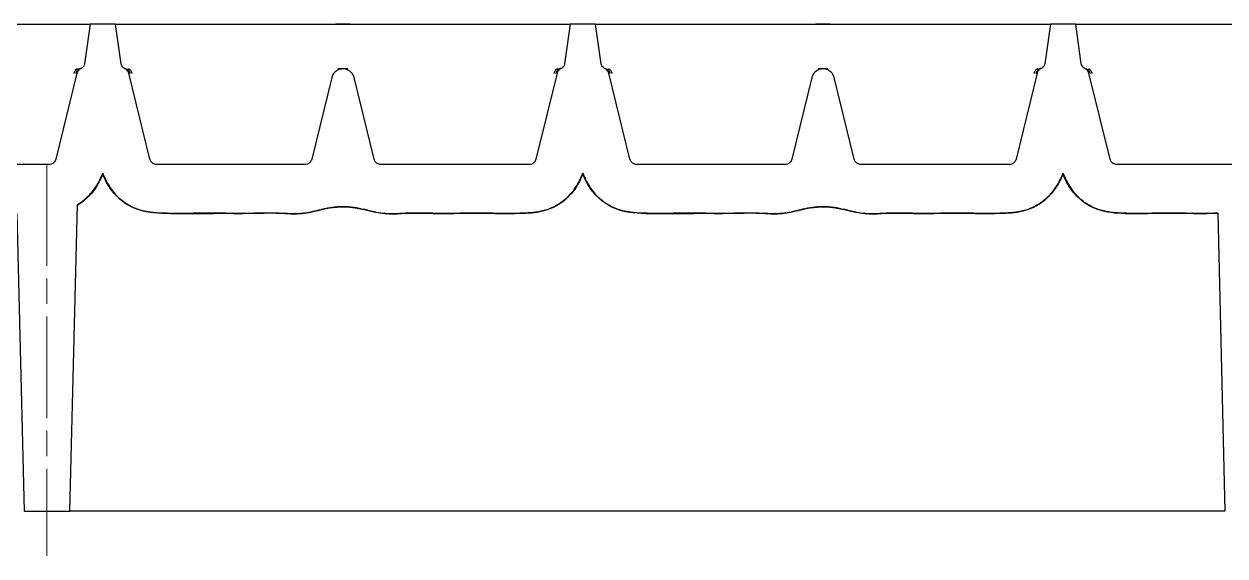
# Model space of a CAD drawing. Header units: millimetres. Extents: x 0 to 1486, y 0 to 1051.
# Drawn here: x 911.7 to 995.5, y 481.8 to 519 of the extents above; entities that cross this region are included whole.
import ezdxf

# ---------------------------------------------------------------- set-up
doc = ezdxf.new("R2010")
doc.units = ezdxf.units.MM
doc.header["$LTSCALE"] = 1.25
doc.linetypes.add('CHAIN', pattern=[0.3543, 0.2362, -0.0295, 0.0591, -0.0295])
doc.layers.add('Mittellinie(DIN)', color=7, linetype='CHAIN', lineweight=15, true_color=0x262659)
doc.layers.add('Sichtbare Kanten(DIN)', color=7, linetype='Continuous', lineweight=25, true_color=0x262659)

msp = doc.modelspace()

# ---------------------------------------------------------------- linework, layer by layer
at = {"layer": 'Mittellinie(DIN)', "ltscale": 23.990969}
msp.add_line((913.3485, 509.1859), (913.3485, 481.8478), dxfattribs=at)
at = {"layer": 'Sichtbare Kanten(DIN)'}
for p, q in [((885.1286, 518.9728), (915.8683, 518.9728)), ((915.8683, 518.9728), (916.3635, 518.9728)), ((916.3635, 518.9728), (915.9734, 516.1971)), ((918.1335, 518.9728), (916.3635, 518.9728)), ((918.5236, 516.1971), (918.1335, 518.9728)), ((918.1335, 518.9728), (918.6286, 518.9728)), ((918.6286, 518.9728), (949.3683, 518.9728)), ((934.4985, 518.9828), (933.4985, 518.9828)), ((933.4985, 518.9728), (933.4985, 518.9828)), ((933.8985, 518.9778), (934.0985, 518.9778)), ((933.8985, 518.9728), (933.8985, 518.9778)), ((934.0985, 518.9728), (934.0985, 518.9778)), ((934.4985, 518.9728), (934.4985, 518.9828)), ((943.8253, 518.9778), (943.9119, 518.9778)), ((943.8253, 518.9728), (943.8253, 518.9778)), ((943.9119, 518.9778), (944.0851, 518.9778)), ((943.9119, 518.9728), (943.9119, 518.9778)), ((944.0851, 518.9778), (944.1717, 518.9778)), ((944.0851, 518.9728), (944.0851, 518.9778)), ((944.1717, 518.9728), (944.1717, 518.9778)), ((949.3683, 518.9728), (949.8635, 518.9728)), ((949.8635, 518.9728), (949.4734, 516.1971)), ((951.6335, 518.9728), (949.8635, 518.9728)), ((952.0236, 516.1971), (951.6335, 518.9728)), ((951.6335, 518.9728), (952.1286, 518.9728)), ((952.1286, 518.9728), (982.8683, 518.9728)), ((967.9985, 518.9828), (966.9985, 518.9828)), ((966.9985, 518.9728), (966.9985, 518.9828)), ((967.3985, 518.9778), (967.5985, 518.9778)), ((967.3985, 518.9728), (967.3985, 518.9778)), ((967.5985, 518.9728), (967.5985, 518.9778)), ((967.9985, 518.9728), (967.9985, 518.9828)), ((977.3253, 518.9778), (977.4119, 518.9778)), ((977.3253, 518.9728), (977.3253, 518.9778)), ((977.4119, 518.9778), (977.5851, 518.9778)), ((977.4119, 518.9728), (977.4119, 518.9778)), ((977.5851, 518.9778), (977.6717, 518.9778)), ((977.5851, 518.9728), (977.5851, 518.9778)), ((977.6717, 518.9728), (977.6717, 518.9778)), ((982.8683, 518.9728), (983.3635, 518.9728)), ((983.3635, 518.9728), (982.9734, 516.1971)), ((985.1335, 518.9728), (983.3635, 518.9728)), ((985.5236, 516.1971), (985.1335, 518.9728)), ((985.1335, 518.9728), (985.6286, 518.9728)), ((985.6286, 518.9728), (1016.3683, 518.9728)), ((915.4409, 515.5425), (913.9699, 509.5535)), ((920.5271, 509.5535), (919.056, 515.5425)), ((948.9409, 515.5425), (947.4699, 509.5535)), ((954.0271, 509.5535), (952.556, 515.5425)), ((982.4409, 515.5425), (980.9699, 509.5535)), ((987.5271, 509.5535), (986.056, 515.5425)), ((933.2216, 515.2438), (931.8221, 509.5533)), ((936.1749, 509.5533), (934.7753, 515.2438)), ((966.7216, 515.2438), (965.3221, 509.5533)), ((969.6749, 509.5533), (968.2753, 515.2438)), ((913.4843, 509.1728), (903.1604, 509.1728)), ((931.3365, 509.1728), (921.0126, 509.1728)), ((946.9843, 509.1728), (936.6604, 509.1728)), ((964.8365, 509.1728), (954.5126, 509.1728)), ((980.4843, 509.1728), (970.1604, 509.1728)), ((998.3365, 509.1728), (988.0126, 509.1728)), ((914.9485, 484.9728), (915.4711, 506.3581)), ((911.2403, 505.7658), (911.7485, 484.9728)), ((995.04, 505.7759), (995.5485, 484.9728)), ((911.7485, 484.9728), (914.9485, 484.9728)), ((995.5485, 484.9728), (914.9485, 484.9728))]:
    msp.add_line(p, q, dxfattribs=at)
for points, knots in [([(915.4782, 515.8608), (915.4666, 515.8576), (915.4549, 515.8532), (915.4433, 515.8476), (915.4288, 515.8407), (915.4145, 515.832), (915.4004, 515.8216), (915.392, 515.8154), (915.3836, 515.8085), (915.3754, 515.8011), (915.359, 515.7863), (915.3432, 515.7691), (915.3282, 515.7499), (915.3131, 515.7307), (915.2989, 515.7095), (915.2857, 515.6866), (915.2791, 515.6751), (915.2728, 515.6632), (915.2668, 515.6509), (915.2567, 515.6305), (915.2474, 515.609), (915.239, 515.5867), (915.2323, 515.5689), (915.2261, 515.5505), (915.2206, 515.5318)], [-1.0769104, -1.0769104, -1.0769104, -1.0769104, -0.9572537, -0.9572537, -0.9572537, -0.8077, -0.8077, -0.8077, -0.7179403, -0.7179403, -0.7179403, -0.5384552, -0.5384552, -0.5384552, -0.3589701, -0.3589701, -0.3589701, -0.2692104, -0.2692104, -0.2692104, -0.1196567, -0.1196567, -0.1196567, 0, 0, 0, 0]), ([(915.6573, 515.8608), (915.6414, 515.8576), (915.6258, 515.8532), (915.6106, 515.8476), (915.5915, 515.8407), (915.573, 515.832), (915.5552, 515.8216), (915.5445, 515.8154), (915.5342, 515.8085), (915.5241, 515.8011), (915.5039, 515.7863), (915.485, 515.7691), (915.4677, 515.7499), (915.4504, 515.7307), (915.4346, 515.7095), (915.4206, 515.6866), (915.4136, 515.6751), (915.4071, 515.6632), (915.4011, 515.6509), (915.391, 515.6305), (915.3822, 515.609), (915.3749, 515.5867), (915.369, 515.5689), (915.3641, 515.5505), (915.3601, 515.5318)], [-1.0769104, -1.0769104, -1.0769104, -1.0769104, -0.9572537, -0.9572537, -0.9572537, -0.8077, -0.8077, -0.8077, -0.7179403, -0.7179403, -0.7179403, -0.5384552, -0.5384552, -0.5384552, -0.3589701, -0.3589701, -0.3589701, -0.2692104, -0.2692104, -0.2692104, -0.1196567, -0.1196567, -0.1196567, 0, 0, 0, 0]), ([(915.7325, 515.8841), (915.6907, 515.8665), (915.6514, 515.8433), (915.5801, 515.7867), (915.5486, 515.7538), (915.4808, 515.6605), (915.4551, 515.6001), (915.4409, 515.5425)], [-0.041058009, -0.041058009, -0.041058009, -0.041058009, -0.029401822, -0.029401822, -0.017790154, -0.017790154, 0, 0, 0, 0]), ([(915.7285, 515.8824), (915.7282, 515.8823), (915.7279, 515.8822), (915.7276, 515.882), (915.7244, 515.8807), (915.7195, 515.8788), (915.7131, 515.8765), (915.7067, 515.8742), (915.6987, 515.8715), (915.6893, 515.8688), (915.6846, 515.8674), (915.6796, 515.866), (915.6742, 515.8647), (915.6716, 515.864), (915.6688, 515.8634), (915.666, 515.8627), (915.6631, 515.8621), (915.6602, 515.8615), (915.6573, 515.8608)], [0.11911303, 0.11911303, 0.11911303, 0.11911303, 0.13277377, 0.13277377, 0.13277377, 0.26517816, 0.26517816, 0.26517816, 0.3981672, 0.3981672, 0.3981672, 0.46455773, 0.46455773, 0.46455773, 0.4977404, 0.4977404, 0.4977404, 0.53089997, 0.53089997, 0.53089997, 0.53089997]), ([(915.9734, 516.1971), (915.9691, 516.167), (915.9614, 516.1374), (915.9396, 516.0805), (915.9255, 516.0535), (915.8791, 515.9852), (915.8419, 515.9483), (915.7765, 515.9049), (915.7542, 515.8933), (915.7325, 515.8841)], [-0.03841676, -0.03841676, -0.03841676, -0.03841676, -0.031640555, -0.031640555, -0.024817551, -0.024817551, -0.013146152, -0.013146152, -0.007186253, -0.007186253, -0.007186253, -0.007186253]), ([(918.7644, 515.8841), (918.7607, 515.8857), (918.7569, 515.8873), (918.7254, 515.9018), (918.6993, 515.9175), (918.634, 515.968), (918.5995, 516.0074), (918.5442, 516.103), (918.5297, 516.1537), (918.5236, 516.1971)], [-0.032564493, -0.032564493, -0.032564493, -0.032564493, -0.03164921, -0.03164921, -0.024823703, -0.024823703, -0.013148435, -0.013148435, 0, 0, 0, 0]), ([(919.056, 515.5425), (919.0452, 515.5865), (919.0284, 515.629), (918.9838, 515.7083), (918.9562, 515.7446), (918.8747, 515.8261), (918.8191, 515.8611), (918.7644, 515.8841)], [-0.041058054, -0.041058054, -0.041058054, -0.041058054, -0.029401851, -0.029401851, -0.017790166, -0.017790166, 0, 0, 0, 0]), ([(918.7684, 515.8824), (918.7687, 515.8823), (918.769, 515.8822), (918.7693, 515.882), (918.7726, 515.8807), (918.7774, 515.8788), (918.7838, 515.8765), (918.7902, 515.8742), (918.7982, 515.8715), (918.8076, 515.8688), (918.8123, 515.8674), (918.8174, 515.866), (918.8227, 515.8647), (918.8254, 515.864), (918.8281, 515.8634), (918.8309, 515.8627), (918.8338, 515.8621), (918.8367, 515.8615), (918.8397, 515.8608)], [0.11911303, 0.11911303, 0.11911303, 0.11911303, 0.13277377, 0.13277377, 0.13277377, 0.26517816, 0.26517816, 0.26517816, 0.3981672, 0.3981672, 0.3981672, 0.46455773, 0.46455773, 0.46455773, 0.4977404, 0.4977404, 0.4977404, 0.53089997, 0.53089997, 0.53089997, 0.53089997]), ([(918.8397, 515.8608), (918.8555, 515.8576), (918.8711, 515.8532), (918.8864, 515.8476), (918.9054, 515.8407), (918.924, 515.832), (918.9417, 515.8216), (918.9524, 515.8154), (918.9628, 515.8085), (918.9728, 515.8011), (918.993, 515.7863), (919.0119, 515.7691), (919.0292, 515.7499), (919.0466, 515.7307), (919.0623, 515.7095), (919.0763, 515.6866), (919.0833, 515.6751), (919.0898, 515.6632), (919.0959, 515.6509), (919.1059, 515.6305), (919.1147, 515.609), (919.122, 515.5867), (919.1279, 515.5689), (919.1328, 515.5505), (919.1368, 515.5318)], [-1.0769104, -1.0769104, -1.0769104, -1.0769104, -0.9572537, -0.9572537, -0.9572537, -0.8077, -0.8077, -0.8077, -0.7179403, -0.7179403, -0.7179403, -0.5384552, -0.5384552, -0.5384552, -0.3589701, -0.3589701, -0.3589701, -0.2692104, -0.2692104, -0.2692104, -0.1196567, -0.1196567, -0.1196567, 0, 0, 0, 0]), ([(919.0187, 515.8608), (919.0304, 515.8576), (919.042, 515.8532), (919.0536, 515.8476), (919.0681, 515.8407), (919.0825, 515.832), (919.0965, 515.8216), (919.105, 515.8154), (919.1133, 515.8085), (919.1215, 515.8011), (919.1379, 515.7863), (919.1537, 515.7691), (919.1687, 515.7499), (919.1838, 515.7307), (919.198, 515.7095), (919.2112, 515.6866), (919.2178, 515.6751), (919.2241, 515.6632), (919.2302, 515.6509), (919.2402, 515.6305), (919.2495, 515.609), (919.2579, 515.5867), (919.2647, 515.5689), (919.2708, 515.5505), (919.2763, 515.5318)], [-1.0769104, -1.0769104, -1.0769104, -1.0769104, -0.9572537, -0.9572537, -0.9572537, -0.8077, -0.8077, -0.8077, -0.7179403, -0.7179403, -0.7179403, -0.5384552, -0.5384552, -0.5384552, -0.3589701, -0.3589701, -0.3589701, -0.2692104, -0.2692104, -0.2692104, -0.1196567, -0.1196567, -0.1196567, 0, 0, 0, 0]), ([(934.7753, 515.2438), (934.7528, 515.3355), (934.7135, 515.4235), (934.6234, 515.5567), (934.5616, 515.6342), (934.3771, 515.7646), (934.2789, 515.8083), (934.0694, 515.857), (933.9664, 515.8585), (933.7635, 515.8237), (933.6632, 515.7857), (933.4606, 515.6602), (933.3905, 515.5781), (933.2891, 515.4363), (933.2458, 515.3422), (933.2216, 515.2438)], [-0.14482378, -0.14482378, -0.14482378, -0.14482378, -0.11905508, -0.11905508, -0.101033, -0.101033, -0.08537461, -0.08537461, -0.06899068, -0.06899068, -0.0520285, -0.0520285, -0.03038629, -0.03038629, 0, 0, 0, 0]), ([(933.9985, 515.8527), (933.9928, 515.8527), (933.987, 515.8527), (933.981, 515.8527), (933.9751, 515.8527), (933.969, 515.8527), (933.9629, 515.8527), (933.9506, 515.8527), (933.9381, 515.8527), (933.9253, 515.8527), (933.9076, 515.8527), (933.8894, 515.8527), (933.87, 515.8527), (933.8615, 515.8527), (933.8528, 515.8527), (933.8441, 515.8527), (933.8151, 515.8527), (933.7846, 515.8527), (933.7524, 515.8527), (933.7363, 515.8527), (933.7198, 515.8527), (933.7029, 515.8527), (933.6945, 515.8527), (933.686, 515.8527), (933.6773, 515.8527), (933.6686, 515.8527), (933.6598, 515.8527), (933.651, 515.8527)], [0, 0, 0, 0, 0.03587341, 0.03587341, 0.03587341, 0.0717053, 0.0717053, 0.0717053, 0.1433193, 0.1433193, 0.1433193, 0.24303135, 0.24303135, 0.24303135, 0.28653169, 0.28653169, 0.28653169, 0.42986377, 0.42986377, 0.42986377, 0.50150274, 0.50150274, 0.50150274, 0.53727845, 0.53727845, 0.53727845, 0.57301031, 0.57301031, 0.57301031, 0.57301031]), ([(934.3458, 515.8527), (934.337, 515.8527), (934.3282, 515.8527), (934.3195, 515.8527), (934.3108, 515.8527), (934.3023, 515.8527), (934.2938, 515.8527), (934.2769, 515.8527), (934.2604, 515.8527), (934.2444, 515.8527), (934.2111, 515.8527), (934.1796, 515.8527), (934.1498, 515.8527), (934.122, 515.8527), (934.0966, 515.8527), (934.0719, 515.8527), (934.059, 515.8527), (934.0464, 515.8527), (934.0341, 515.8527), (934.0279, 515.8527), (934.0218, 515.8527), (934.0159, 515.8527), (934.0099, 515.8527), (934.0042, 515.8527), (933.9985, 515.8527)], [0, 0, 0, 0, 0.03572786, 0.03572786, 0.03572786, 0.07149696, 0.07149696, 0.07149696, 0.14312065, 0.14312065, 0.14312065, 0.29141532, 0.29141532, 0.29141532, 0.4296401, 0.4296401, 0.4296401, 0.50120872, 0.50120872, 0.50120872, 0.53702595, 0.53702595, 0.53702595, 0.57289689, 0.57289689, 0.57289689, 0.57289689]), ([(948.9782, 515.8608), (948.9666, 515.8576), (948.9549, 515.8532), (948.9433, 515.8476), (948.9288, 515.8407), (948.9145, 515.832), (948.9004, 515.8216), (948.892, 515.8154), (948.8836, 515.8085), (948.8754, 515.8011), (948.859, 515.7863), (948.8432, 515.7691), (948.8282, 515.7499), (948.8131, 515.7307), (948.7989, 515.7095), (948.7857, 515.6866), (948.7791, 515.6751), (948.7728, 515.6632), (948.7668, 515.6509), (948.7567, 515.6305), (948.7474, 515.609), (948.739, 515.5867), (948.7323, 515.5689), (948.7261, 515.5505), (948.7206, 515.5318)], [-1.0769104, -1.0769104, -1.0769104, -1.0769104, -0.9572537, -0.9572537, -0.9572537, -0.8077, -0.8077, -0.8077, -0.7179403, -0.7179403, -0.7179403, -0.5384552, -0.5384552, -0.5384552, -0.3589701, -0.3589701, -0.3589701, -0.2692104, -0.2692104, -0.2692104, -0.1196567, -0.1196567, -0.1196567, 0, 0, 0, 0]), ([(949.1573, 515.8608), (949.1414, 515.8576), (949.1258, 515.8532), (949.1106, 515.8476), (949.0915, 515.8407), (949.073, 515.832), (949.0552, 515.8216), (949.0445, 515.8154), (949.0342, 515.8085), (949.0241, 515.8011), (949.0039, 515.7863), (948.985, 515.7691), (948.9677, 515.7499), (948.9504, 515.7307), (948.9346, 515.7095), (948.9206, 515.6866), (948.9136, 515.6751), (948.9071, 515.6632), (948.9011, 515.6509), (948.891, 515.6305), (948.8822, 515.609), (948.8749, 515.5867), (948.869, 515.5689), (948.8641, 515.5505), (948.8601, 515.5318)], [-1.0769104, -1.0769104, -1.0769104, -1.0769104, -0.9572537, -0.9572537, -0.9572537, -0.8077, -0.8077, -0.8077, -0.7179403, -0.7179403, -0.7179403, -0.5384552, -0.5384552, -0.5384552, -0.3589701, -0.3589701, -0.3589701, -0.2692104, -0.2692104, -0.2692104, -0.1196567, -0.1196567, -0.1196567, 0, 0, 0, 0]), ([(949.2325, 515.8841), (949.1907, 515.8665), (949.1514, 515.8433), (949.0801, 515.7867), (949.0486, 515.7538), (948.9808, 515.6605), (948.9551, 515.6001), (948.9409, 515.5425)], [-0.041058009, -0.041058009, -0.041058009, -0.041058009, -0.029401822, -0.029401822, -0.017790154, -0.017790154, 0, 0, 0, 0]), ([(949.2285, 515.8824), (949.2282, 515.8823), (949.2279, 515.8822), (949.2276, 515.882), (949.2244, 515.8807), (949.2195, 515.8788), (949.2131, 515.8765), (949.2067, 515.8742), (949.1987, 515.8715), (949.1893, 515.8688), (949.1846, 515.8674), (949.1796, 515.866), (949.1742, 515.8647), (949.1716, 515.864), (949.1688, 515.8634), (949.166, 515.8627), (949.1631, 515.8621), (949.1602, 515.8615), (949.1573, 515.8608)], [0.11911303, 0.11911303, 0.11911303, 0.11911303, 0.13277377, 0.13277377, 0.13277377, 0.26517816, 0.26517816, 0.26517816, 0.3981672, 0.3981672, 0.3981672, 0.46455773, 0.46455773, 0.46455773, 0.4977404, 0.4977404, 0.4977404, 0.53089997, 0.53089997, 0.53089997, 0.53089997]), ([(949.4734, 516.1971), (949.4691, 516.167), (949.4614, 516.1374), (949.4396, 516.0805), (949.4255, 516.0535), (949.3791, 515.9852), (949.3419, 515.9483), (949.2765, 515.9049), (949.2542, 515.8933), (949.2325, 515.8841)], [-0.03841676, -0.03841676, -0.03841676, -0.03841676, -0.031640555, -0.031640555, -0.024817551, -0.024817551, -0.013146152, -0.013146152, -0.007186253, -0.007186253, -0.007186253, -0.007186253]), ([(952.2644, 515.8841), (952.2607, 515.8857), (952.2569, 515.8873), (952.2254, 515.9018), (952.1993, 515.9175), (952.134, 515.968), (952.0995, 516.0074), (952.0442, 516.103), (952.0297, 516.1537), (952.0236, 516.1971)], [-0.032564493, -0.032564493, -0.032564493, -0.032564493, -0.03164921, -0.03164921, -0.024823703, -0.024823703, -0.013148435, -0.013148435, 0, 0, 0, 0]), ([(952.556, 515.5425), (952.5452, 515.5865), (952.5284, 515.629), (952.4838, 515.7083), (952.4562, 515.7446), (952.3747, 515.8261), (952.3191, 515.8611), (952.2644, 515.8841)], [-0.041058054, -0.041058054, -0.041058054, -0.041058054, -0.029401851, -0.029401851, -0.017790166, -0.017790166, 0, 0, 0, 0]), ([(952.2684, 515.8824), (952.2687, 515.8823), (952.269, 515.8822), (952.2693, 515.882), (952.2726, 515.8807), (952.2774, 515.8788), (952.2838, 515.8765), (952.2902, 515.8742), (952.2982, 515.8715), (952.3076, 515.8688), (952.3123, 515.8674), (952.3174, 515.866), (952.3227, 515.8647), (952.3254, 515.864), (952.3281, 515.8634), (952.3309, 515.8627), (952.3338, 515.8621), (952.3367, 515.8615), (952.3397, 515.8608)], [0.11911303, 0.11911303, 0.11911303, 0.11911303, 0.13277377, 0.13277377, 0.13277377, 0.26517816, 0.26517816, 0.26517816, 0.3981672, 0.3981672, 0.3981672, 0.46455773, 0.46455773, 0.46455773, 0.4977404, 0.4977404, 0.4977404, 0.53089997, 0.53089997, 0.53089997, 0.53089997]), ([(952.3397, 515.8608), (952.3555, 515.8576), (952.3711, 515.8532), (952.3864, 515.8476), (952.4054, 515.8407), (952.424, 515.832), (952.4417, 515.8216), (952.4524, 515.8154), (952.4628, 515.8085), (952.4728, 515.8011), (952.493, 515.7863), (952.5119, 515.7691), (952.5292, 515.7499), (952.5466, 515.7307), (952.5623, 515.7095), (952.5763, 515.6866), (952.5833, 515.6751), (952.5898, 515.6632), (952.5959, 515.6509), (952.6059, 515.6305), (952.6147, 515.609), (952.622, 515.5867), (952.6279, 515.5689), (952.6328, 515.5505), (952.6368, 515.5318)], [-1.0769104, -1.0769104, -1.0769104, -1.0769104, -0.9572537, -0.9572537, -0.9572537, -0.8077, -0.8077, -0.8077, -0.7179403, -0.7179403, -0.7179403, -0.5384552, -0.5384552, -0.5384552, -0.3589701, -0.3589701, -0.3589701, -0.2692104, -0.2692104, -0.2692104, -0.1196567, -0.1196567, -0.1196567, 0, 0, 0, 0]), ([(952.5187, 515.8608), (952.5304, 515.8576), (952.542, 515.8532), (952.5536, 515.8476), (952.5681, 515.8407), (952.5825, 515.832), (952.5965, 515.8216), (952.605, 515.8154), (952.6133, 515.8085), (952.6215, 515.8011), (952.6379, 515.7863), (952.6537, 515.7691), (952.6687, 515.7499), (952.6838, 515.7307), (952.698, 515.7095), (952.7112, 515.6866), (952.7178, 515.6751), (952.7241, 515.6632), (952.7302, 515.6509), (952.7402, 515.6305), (952.7495, 515.609), (952.7579, 515.5867), (952.7647, 515.5689), (952.7708, 515.5505), (952.7763, 515.5318)], [-1.0769104, -1.0769104, -1.0769104, -1.0769104, -0.9572537, -0.9572537, -0.9572537, -0.8077, -0.8077, -0.8077, -0.7179403, -0.7179403, -0.7179403, -0.5384552, -0.5384552, -0.5384552, -0.3589701, -0.3589701, -0.3589701, -0.2692104, -0.2692104, -0.2692104, -0.1196567, -0.1196567, -0.1196567, 0, 0, 0, 0]), ([(968.2753, 515.2438), (968.2528, 515.3355), (968.2135, 515.4235), (968.1234, 515.5567), (968.0616, 515.6342), (967.8771, 515.7646), (967.7789, 515.8083), (967.5694, 515.857), (967.4664, 515.8585), (967.2635, 515.8237), (967.1632, 515.7857), (966.9606, 515.6602), (966.8905, 515.5781), (966.7891, 515.4363), (966.7458, 515.3422), (966.7216, 515.2438)], [-0.14482378, -0.14482378, -0.14482378, -0.14482378, -0.11905508, -0.11905508, -0.101033, -0.101033, -0.08537461, -0.08537461, -0.06899068, -0.06899068, -0.0520285, -0.0520285, -0.03038629, -0.03038629, 0, 0, 0, 0]), ([(967.4985, 515.8527), (967.4928, 515.8527), (967.487, 515.8527), (967.481, 515.8527), (967.4751, 515.8527), (967.469, 515.8527), (967.4629, 515.8527), (967.4506, 515.8527), (967.4381, 515.8527), (967.4253, 515.8527), (967.4076, 515.8527), (967.3894, 515.8527), (967.37, 515.8527), (967.3615, 515.8527), (967.3528, 515.8527), (967.3441, 515.8527), (967.3151, 515.8527), (967.2846, 515.8527), (967.2524, 515.8527), (967.2363, 515.8527), (967.2198, 515.8527), (967.2029, 515.8527), (967.1945, 515.8527), (967.186, 515.8527), (967.1773, 515.8527), (967.1686, 515.8527), (967.1598, 515.8527), (967.151, 515.8527)], [0, 0, 0, 0, 0.03587341, 0.03587341, 0.03587341, 0.0717053, 0.0717053, 0.0717053, 0.1433193, 0.1433193, 0.1433193, 0.24303135, 0.24303135, 0.24303135, 0.28653169, 0.28653169, 0.28653169, 0.42986377, 0.42986377, 0.42986377, 0.50150274, 0.50150274, 0.50150274, 0.53727845, 0.53727845, 0.53727845, 0.57301031, 0.57301031, 0.57301031, 0.57301031]), ([(967.8458, 515.8527), (967.837, 515.8527), (967.8282, 515.8527), (967.8195, 515.8527), (967.8108, 515.8527), (967.8023, 515.8527), (967.7938, 515.8527), (967.7769, 515.8527), (967.7604, 515.8527), (967.7444, 515.8527), (967.7111, 515.8527), (967.6796, 515.8527), (967.6498, 515.8527), (967.622, 515.8527), (967.5966, 515.8527), (967.5719, 515.8527), (967.559, 515.8527), (967.5464, 515.8527), (967.5341, 515.8527), (967.5279, 515.8527), (967.5218, 515.8527), (967.5159, 515.8527), (967.5099, 515.8527), (967.5042, 515.8527), (967.4985, 515.8527)], [0, 0, 0, 0, 0.03572786, 0.03572786, 0.03572786, 0.07149696, 0.07149696, 0.07149696, 0.14312065, 0.14312065, 0.14312065, 0.29141532, 0.29141532, 0.29141532, 0.4296401, 0.4296401, 0.4296401, 0.50120872, 0.50120872, 0.50120872, 0.53702595, 0.53702595, 0.53702595, 0.57289689, 0.57289689, 0.57289689, 0.57289689]), ([(982.4782, 515.8608), (982.4666, 515.8576), (982.4549, 515.8532), (982.4433, 515.8476), (982.4288, 515.8407), (982.4145, 515.832), (982.4004, 515.8216), (982.392, 515.8154), (982.3836, 515.8085), (982.3754, 515.8011), (982.359, 515.7863), (982.3432, 515.7691), (982.3282, 515.7499), (982.3131, 515.7307), (982.2989, 515.7095), (982.2857, 515.6866), (982.2791, 515.6751), (982.2728, 515.6632), (982.2668, 515.6509), (982.2567, 515.6305), (982.2474, 515.609), (982.239, 515.5867), (982.2323, 515.5689), (982.2261, 515.5505), (982.2206, 515.5318)], [-1.0769104, -1.0769104, -1.0769104, -1.0769104, -0.9572537, -0.9572537, -0.9572537, -0.8077, -0.8077, -0.8077, -0.7179403, -0.7179403, -0.7179403, -0.5384552, -0.5384552, -0.5384552, -0.3589701, -0.3589701, -0.3589701, -0.2692104, -0.2692104, -0.2692104, -0.1196567, -0.1196567, -0.1196567, 0, 0, 0, 0]), ([(982.6573, 515.8608), (982.6414, 515.8576), (982.6258, 515.8532), (982.6106, 515.8476), (982.5915, 515.8407), (982.573, 515.832), (982.5552, 515.8216), (982.5445, 515.8154), (982.5342, 515.8085), (982.5241, 515.8011), (982.5039, 515.7863), (982.485, 515.7691), (982.4677, 515.7499), (982.4504, 515.7307), (982.4346, 515.7095), (982.4206, 515.6866), (982.4136, 515.6751), (982.4071, 515.6632), (982.4011, 515.6509), (982.391, 515.6305), (982.3822, 515.609), (982.3749, 515.5867), (982.369, 515.5689), (982.3641, 515.5505), (982.3601, 515.5318)], [-1.0769104, -1.0769104, -1.0769104, -1.0769104, -0.9572537, -0.9572537, -0.9572537, -0.8077, -0.8077, -0.8077, -0.7179403, -0.7179403, -0.7179403, -0.5384552, -0.5384552, -0.5384552, -0.3589701, -0.3589701, -0.3589701, -0.2692104, -0.2692104, -0.2692104, -0.1196567, -0.1196567, -0.1196567, 0, 0, 0, 0]), ([(982.7325, 515.8841), (982.6907, 515.8665), (982.6514, 515.8433), (982.5801, 515.7867), (982.5486, 515.7538), (982.4808, 515.6605), (982.4551, 515.6001), (982.4409, 515.5425)], [-0.041058009, -0.041058009, -0.041058009, -0.041058009, -0.029401822, -0.029401822, -0.017790154, -0.017790154, 0, 0, 0, 0]), ([(982.7285, 515.8824), (982.7282, 515.8823), (982.7279, 515.8822), (982.7276, 515.882), (982.7244, 515.8807), (982.7195, 515.8788), (982.7131, 515.8765), (982.7067, 515.8742), (982.6987, 515.8715), (982.6893, 515.8688), (982.6846, 515.8674), (982.6796, 515.866), (982.6742, 515.8647), (982.6716, 515.864), (982.6688, 515.8634), (982.666, 515.8627), (982.6631, 515.8621), (982.6602, 515.8615), (982.6573, 515.8608)], [0.11911303, 0.11911303, 0.11911303, 0.11911303, 0.13277377, 0.13277377, 0.13277377, 0.26517816, 0.26517816, 0.26517816, 0.3981672, 0.3981672, 0.3981672, 0.46455773, 0.46455773, 0.46455773, 0.4977404, 0.4977404, 0.4977404, 0.53089997, 0.53089997, 0.53089997, 0.53089997]), ([(982.9734, 516.1971), (982.9691, 516.167), (982.9614, 516.1374), (982.9396, 516.0805), (982.9255, 516.0535), (982.8791, 515.9852), (982.8419, 515.9483), (982.7765, 515.9049), (982.7542, 515.8933), (982.7325, 515.8841)], [-0.03841676, -0.03841676, -0.03841676, -0.03841676, -0.031640555, -0.031640555, -0.024817551, -0.024817551, -0.013146152, -0.013146152, -0.007186253, -0.007186253, -0.007186253, -0.007186253]), ([(985.7644, 515.8841), (985.7607, 515.8857), (985.7569, 515.8873), (985.7254, 515.9018), (985.6993, 515.9175), (985.634, 515.968), (985.5995, 516.0074), (985.5442, 516.103), (985.5297, 516.1537), (985.5236, 516.1971)], [-0.032564493, -0.032564493, -0.032564493, -0.032564493, -0.03164921, -0.03164921, -0.024823703, -0.024823703, -0.013148435, -0.013148435, 0, 0, 0, 0]), ([(986.056, 515.5425), (986.0452, 515.5865), (986.0284, 515.629), (985.9838, 515.7083), (985.9562, 515.7446), (985.8747, 515.8261), (985.8191, 515.8611), (985.7644, 515.8841)], [-0.041058054, -0.041058054, -0.041058054, -0.041058054, -0.029401851, -0.029401851, -0.017790166, -0.017790166, 0, 0, 0, 0]), ([(985.7684, 515.8824), (985.7687, 515.8823), (985.769, 515.8822), (985.7693, 515.882), (985.7726, 515.8807), (985.7774, 515.8788), (985.7838, 515.8765), (985.7902, 515.8742), (985.7982, 515.8715), (985.8076, 515.8688), (985.8123, 515.8674), (985.8174, 515.866), (985.8227, 515.8647), (985.8254, 515.864), (985.8281, 515.8634), (985.8309, 515.8627), (985.8338, 515.8621), (985.8367, 515.8615), (985.8397, 515.8608)], [0.11911303, 0.11911303, 0.11911303, 0.11911303, 0.13277377, 0.13277377, 0.13277377, 0.26517816, 0.26517816, 0.26517816, 0.3981672, 0.3981672, 0.3981672, 0.46455773, 0.46455773, 0.46455773, 0.4977404, 0.4977404, 0.4977404, 0.53089997, 0.53089997, 0.53089997, 0.53089997]), ([(985.8397, 515.8608), (985.8555, 515.8576), (985.8711, 515.8532), (985.8864, 515.8476), (985.9054, 515.8407), (985.924, 515.832), (985.9417, 515.8216), (985.9524, 515.8154), (985.9628, 515.8085), (985.9728, 515.8011), (985.993, 515.7863), (986.0119, 515.7691), (986.0292, 515.7499), (986.0466, 515.7307), (986.0623, 515.7095), (986.0763, 515.6866), (986.0833, 515.6751), (986.0898, 515.6632), (986.0959, 515.6509), (986.1059, 515.6305), (986.1147, 515.609), (986.122, 515.5867), (986.1279, 515.5689), (986.1328, 515.5505), (986.1368, 515.5318)], [-1.0769104, -1.0769104, -1.0769104, -1.0769104, -0.9572537, -0.9572537, -0.9572537, -0.8077, -0.8077, -0.8077, -0.7179403, -0.7179403, -0.7179403, -0.5384552, -0.5384552, -0.5384552, -0.3589701, -0.3589701, -0.3589701, -0.2692104, -0.2692104, -0.2692104, -0.1196567, -0.1196567, -0.1196567, 0, 0, 0, 0]), ([(986.0187, 515.8608), (986.0304, 515.8576), (986.042, 515.8532), (986.0536, 515.8476), (986.0681, 515.8407), (986.0825, 515.832), (986.0965, 515.8216), (986.105, 515.8154), (986.1133, 515.8085), (986.1215, 515.8011), (986.1379, 515.7863), (986.1537, 515.7691), (986.1687, 515.7499), (986.1838, 515.7307), (986.198, 515.7095), (986.2112, 515.6866), (986.2178, 515.6751), (986.2241, 515.6632), (986.2302, 515.6509), (986.2402, 515.6305), (986.2495, 515.609), (986.2579, 515.5867), (986.2647, 515.5689), (986.2708, 515.5505), (986.2763, 515.5318)], [-1.0769104, -1.0769104, -1.0769104, -1.0769104, -0.9572537, -0.9572537, -0.9572537, -0.8077, -0.8077, -0.8077, -0.7179403, -0.7179403, -0.7179403, -0.5384552, -0.5384552, -0.5384552, -0.3589701, -0.3589701, -0.3589701, -0.2692104, -0.2692104, -0.2692104, -0.1196567, -0.1196567, -0.1196567, 0, 0, 0, 0]), ([(913.9699, 509.5535), (913.9588, 509.5084), (913.9413, 509.4647), (913.895, 509.3837), (913.8662, 509.3467), (913.7828, 509.2655), (913.7267, 509.2314), (913.6057, 509.1825), (913.5409, 509.1728), (913.4843, 509.1728)], [-0.049754642, -0.049754642, -0.049754642, -0.049754642, -0.040452648, -0.040452648, -0.031086496, -0.031086496, -0.016966204, -0.016966204, 0, 0, 0, 0]), ([(921.0126, 509.1728), (920.9662, 509.1728), (920.9196, 509.1793), (920.8299, 509.205), (920.7871, 509.2241), (920.6884, 509.2858), (920.6419, 509.3321), (920.5655, 509.4379), (920.5405, 509.4986), (920.5271, 509.5535)], [-0.049754628, -0.049754628, -0.049754628, -0.049754628, -0.040452638, -0.040452638, -0.031086489, -0.031086489, -0.016966202, -0.016966202, 0, 0, 0, 0]), ([(931.8221, 509.5533), (931.811, 509.5083), (931.7935, 509.4646), (931.7472, 509.3837), (931.7184, 509.3467), (931.635, 509.2655), (931.5789, 509.2314), (931.458, 509.1825), (931.3931, 509.1728), (931.3365, 509.1728)], [-0.049739569, -0.049739569, -0.049739569, -0.049739569, -0.040443211, -0.040443211, -0.031082737, -0.031082737, -0.016964086, -0.016964086, 0, 0, 0, 0]), ([(936.6604, 509.1728), (936.614, 509.1728), (936.5674, 509.1793), (936.4778, 509.2049), (936.435, 509.2241), (936.3362, 509.2857), (936.2897, 509.332), (936.2133, 509.4377), (936.1884, 509.4984), (936.1749, 509.5533)], [-0.049739571, -0.049739571, -0.049739571, -0.049739571, -0.040443213, -0.040443213, -0.031082739, -0.031082739, -0.016964087, -0.016964087, 0, 0, 0, 0]), ([(947.4699, 509.5535), (947.4588, 509.5084), (947.4413, 509.4647), (947.395, 509.3837), (947.3662, 509.3467), (947.2828, 509.2655), (947.2267, 509.2314), (947.1057, 509.1825), (947.0409, 509.1728), (946.9843, 509.1728)], [-0.049754642, -0.049754642, -0.049754642, -0.049754642, -0.040452648, -0.040452648, -0.031086496, -0.031086496, -0.016966204, -0.016966204, 0, 0, 0, 0]), ([(954.5126, 509.1728), (954.4662, 509.1728), (954.4196, 509.1793), (954.3299, 509.205), (954.2871, 509.2241), (954.1884, 509.2858), (954.1419, 509.3321), (954.0655, 509.4379), (954.0405, 509.4986), (954.0271, 509.5535)], [-0.049754628, -0.049754628, -0.049754628, -0.049754628, -0.040452638, -0.040452638, -0.031086489, -0.031086489, -0.016966202, -0.016966202, 0, 0, 0, 0]), ([(965.3221, 509.5533), (965.311, 509.5083), (965.2935, 509.4646), (965.2472, 509.3837), (965.2184, 509.3467), (965.135, 509.2655), (965.0789, 509.2314), (964.958, 509.1825), (964.8931, 509.1728), (964.8365, 509.1728)], [-0.049739569, -0.049739569, -0.049739569, -0.049739569, -0.040443211, -0.040443211, -0.031082737, -0.031082737, -0.016964086, -0.016964086, 0, 0, 0, 0]), ([(970.1604, 509.1728), (970.114, 509.1728), (970.0674, 509.1793), (969.9778, 509.2049), (969.935, 509.2241), (969.8362, 509.2857), (969.7897, 509.332), (969.7133, 509.4377), (969.6884, 509.4984), (969.6749, 509.5533)], [-0.049739571, -0.049739571, -0.049739571, -0.049739571, -0.040443213, -0.040443213, -0.031082739, -0.031082739, -0.016964087, -0.016964087, 0, 0, 0, 0]), ([(980.9699, 509.5535), (980.9588, 509.5084), (980.9413, 509.4647), (980.895, 509.3837), (980.8662, 509.3467), (980.7828, 509.2655), (980.7267, 509.2314), (980.6057, 509.1825), (980.5409, 509.1728), (980.4843, 509.1728)], [-0.049754642, -0.049754642, -0.049754642, -0.049754642, -0.040452648, -0.040452648, -0.031086496, -0.031086496, -0.016966204, -0.016966204, 0, 0, 0, 0]), ([(988.0126, 509.1728), (987.9662, 509.1728), (987.9196, 509.1793), (987.8299, 509.205), (987.7871, 509.2241), (987.6884, 509.2858), (987.6419, 509.3321), (987.5655, 509.4379), (987.5405, 509.4986), (987.5271, 509.5535)], [-0.049754628, -0.049754628, -0.049754628, -0.049754628, -0.040452638, -0.040452638, -0.031086489, -0.031086489, -0.016966202, -0.016966202, 0, 0, 0, 0]), ([(917.244, 508.5268), (917.0579, 508.0281), (916.7869, 507.5507), (916.1709, 506.8317), (915.8412, 506.5436), (915.4704, 506.3292)], [0, 0, 0, 0, 0.15970413, 0.15970413, 0.28826794, 0.28826794, 0.28826794, 0.28826794]), ([(917.1417, 508.3188), (917.1192, 508.2663), (917.095, 508.2121), (916.9999, 508.0083), (916.9209, 507.8575), (916.6474, 507.4033), (916.4154, 507.1147), (915.9511, 506.6732), (915.7211, 506.4961), (915.4708, 506.3468)], [0.53498573, 0.53498573, 0.53498573, 0.53498573, 0.5534206, 0.5534206, 0.60438978, 0.60438978, 0.71303597, 0.71303597, 0.8011085, 0.8011085, 0.8011085, 0.8011085]), ([(915.4711, 506.3581), (915.5019, 506.3765), (915.5324, 506.3954), (915.7953, 506.5631), (916.0134, 506.7369), (916.507, 507.2227), (916.8306, 507.6342), (917.1626, 508.3639), (917.2049, 508.4645), (917.2448, 508.5662)], [-0.89936745, -0.89936745, -0.89936745, -0.89936745, -0.87445467, -0.87445467, -0.68276301, -0.68276301, -0.39322271, -0.39322271, -0.34725375, -0.34725375, -0.34725375, -0.34725375]), ([(916.9638, 507.9534), (916.9441, 507.9164), (916.9179, 507.8685), (916.8573, 507.7635), (916.8232, 507.7067), (916.7442, 507.5819), (916.6977, 507.5125), (916.5788, 507.3464), (916.5028, 507.2493), (916.2982, 507.0125), (916.1625, 506.8777), (915.8507, 506.6081), (915.6672, 506.4744), (915.4711, 506.3568)], [0, 0, 0, 0, 0.02441611, 0.02441611, 0.04697069, 0.04697069, 0.07268757, 0.07268757, 0.10940008, 0.10940008, 0.16656658, 0.16656658, 0.23568514, 0.23568514, 0.23568514, 0.23568514]), ([(919.9556, 505.9606), (919.8081, 505.9989), (919.6627, 506.0443), (919.1807, 506.2277), (918.8579, 506.4154), (918.3093, 506.8538), (918.0707, 507.1015), (917.6026, 507.7187), (917.3945, 508.1161), (917.2439, 508.5264)], [3.22212348, 3.22212348, 3.22212348, 3.22212348, 3.2678383, 3.2678383, 3.37685413, 3.37685413, 3.47968651, 3.47968651, 3.61106884, 3.61106884, 3.61106884, 3.61106884]), ([(917.2448, 508.5662), (917.3391, 508.3243), (917.4499, 508.0824), (917.8387, 507.3957), (918.1528, 507.0115), (918.8084, 506.4793), (919.2286, 506.1846), (920.9858, 505.6385), (922.4998, 505.8033), (926.7387, 505.7597), (927.3252, 505.7659), (929.886, 505.8108), (930.1742, 505.7166), (931.7745, 505.7704), (932.2988, 506.0217), (934.4599, 506.3711), (935.3947, 506.0304), (937.194, 505.659), (937.8509, 505.7576), (939.4115, 505.8074), (939.9285, 505.7568), (941.7079, 505.7585), (942.1814, 505.7788), (944.5636, 505.7711), (945.4458, 505.7512), (946.892, 505.7826), (947.4265, 505.8101), (948.2047, 505.9983), (948.7205, 506.1521), (949.8118, 506.9552), (950.1376, 507.3996), (950.5002, 508.0012), (950.6311, 508.2763), (950.7448, 508.5662)], [-8.5835181, -8.5835181, -8.5835181, -8.5835181, -8.2344742, -8.2344742, -7.5647533, -7.5647533, -7.1403722, -7.1403722, -6.3042463, -6.3042463, -5.9845335, -5.9845335, -5.6059192, -5.6059192, -5.038679, -5.038679, -4.0645236, -4.0645236, -3.0449582, -3.0449582, -2.1146552, -2.1146552, -1.5689709, -1.5689709, -1.0859933, -1.0859933, -0.7762548, -0.7762548, -0.6109251, -0.6109251, -0.4534079, -0.4534079, -0.3298541, -0.3298541, -0.3298541, -0.3298541]), ([(950.4638, 507.9534), (950.4441, 507.9164), (950.4179, 507.8685), (950.3573, 507.7635), (950.3232, 507.7067), (950.2442, 507.5819), (950.1977, 507.5125), (950.0788, 507.3464), (950.0028, 507.2493), (949.7982, 507.0125), (949.6625, 506.8777), (949.339, 506.5979), (949.142, 506.4562), (948.7927, 506.2523), (948.6464, 506.1788), (948.4163, 506.0818), (948.3333, 506.0506), (948.1125, 505.9767), (947.9684, 505.9381), (947.7076, 505.8826), (947.5912, 505.8626), (947.3223, 505.8248), (947.1693, 505.8099), (946.8768, 505.7884), (946.7349, 505.7817), (946.4337, 505.771), (946.2705, 505.7672), (945.9133, 505.7619), (945.7246, 505.7607), (945.3961, 505.7606), (945.2503, 505.7612), (944.9556, 505.7631), (944.8061, 505.7644), (944.442, 505.7677), (944.2172, 505.7698), (943.8112, 505.7726), (943.6252, 505.7736), (943.1272, 505.7749), (942.8172, 505.7744), (942.0944, 505.7674), (941.6763, 505.76), (940.9353, 505.7557), (940.5956, 505.7586), (939.9637, 505.774), (939.6798, 505.7829), (939.0164, 505.7924), (938.6241, 505.783), (937.8689, 505.7441), (937.5099, 505.7243), (937.0293, 505.742), (936.9049, 505.7506), (936.5916, 505.7863), (936.3953, 505.822), (936.038, 505.8985), (935.8716, 505.9388), (935.4592, 506.0382), (935.2118, 506.0979), (934.8386, 506.1622), (934.7182, 506.179), (934.4581, 506.207), (934.3177, 506.2165), (933.9879, 506.227), (933.801, 506.2234), (933.487, 506.2011), (933.3614, 506.1882), (933.1298, 506.1566), (933.0242, 506.1389), (932.8069, 506.0975), (932.6932, 506.0729), (932.23, 505.967), (931.8617, 505.8687), (931.1773, 505.7516), (930.8621, 505.7314), (930.2773, 505.7351), (930.0084, 505.7499), (929.0961, 505.7965), (928.4499, 505.7853), (927.3724, 505.758), (926.938, 505.7553), (926.1362, 505.7627), (925.7553, 505.7692), (924.994, 505.7754), (924.6158, 505.7752), (924.0532, 505.7722), (923.8804, 505.771), (923.4836, 505.7677), (923.2628, 505.7654), (922.8, 505.7615), (922.5452, 505.76), (922.1319, 505.7616), (921.9759, 505.7631), (921.7091, 505.7679), (921.5955, 505.7706), (921.3253, 505.7792), (921.1646, 505.786), (920.8974, 505.8052), (920.7971, 505.814), (920.5167, 505.8453), (920.3286, 505.8742), (919.9984, 505.9464), (919.8503, 505.9873), (919.5981, 506.0744), (919.4851, 506.1197), (919.2354, 506.2351), (919.0988, 506.3089), (918.7775, 506.5076), (918.5977, 506.6414), (918.3017, 506.9029), (918.1787, 507.0264), (917.9743, 507.2624), (917.8887, 507.3732), (917.7634, 507.5524), (917.718, 507.6218), (917.6466, 507.7373), (917.6183, 507.7851), (917.5507, 507.9036), (917.5157, 507.9696), (917.4795, 508.0399), (917.4706, 508.0575), (917.4628, 508.073)], [0, 0, 0, 0, 0.0244161, 0.0244161, 0.0469707, 0.0469707, 0.0726876, 0.0726876, 0.1094001, 0.1094001, 0.1665666, 0.1665666, 0.2404249, 0.2404249, 0.288594, 0.288594, 0.3160715, 0.3160715, 0.3617626, 0.3617626, 0.3967191, 0.3967191, 0.4436172, 0.4436172, 0.4922044, 0.4922044, 0.5485263, 0.5485263, 0.6031145, 0.6031145, 0.6478396, 0.6478396, 0.694979, 0.694979, 0.7604354, 0.7604354, 0.8176359, 0.8176359, 0.9168985, 0.9168985, 1.0385378, 1.0385378, 1.1424981, 1.1424981, 1.2281738, 1.2281738, 1.3466428, 1.3466428, 1.4552244, 1.4552244, 1.4932907, 1.4932907, 1.5513819, 1.5513819, 1.6042123, 1.6042123, 1.682955, 1.682955, 1.7188176, 1.7188176, 1.7620438, 1.7620438, 1.8236254, 1.8236254, 1.8609418, 1.8609418, 1.8938574, 1.8938574, 1.9309597, 1.9309597, 2.0436258, 2.0436258, 2.1394412, 2.1394412, 2.2200736, 2.2200736, 2.41348, 2.41348, 2.5436923, 2.5436923, 2.6554037, 2.6554037, 2.7761645, 2.7761645, 2.8275494, 2.8275494, 2.8953345, 2.8953345, 2.9738169, 2.9738169, 3.0194319, 3.0194319, 3.0584167, 3.0584167, 3.1144729, 3.1144729, 3.1462418, 3.1462418, 3.2014636, 3.2014636, 3.2484058, 3.2484058, 3.2849602, 3.2849602, 3.3310765, 3.3310765, 3.3991312, 3.3991312, 3.451205, 3.451205, 3.4927848, 3.4927848, 3.5188525, 3.5188525, 3.5381516, 3.5381516, 3.5701865, 3.5701865, 3.5825698, 3.5825698, 3.5825698, 3.5825698]), ([(950.744, 508.5268), (950.5579, 508.0281), (950.2869, 507.5507), (949.6607, 506.8198), (949.316, 506.5218), (948.6117, 506.1283), (948.2624, 506.0068), (947.5233, 505.8361), (947.127, 505.7914), (945.9855, 505.7221), (945.2356, 505.7537), (942.9363, 505.7878), (941.3813, 505.7352), (939.1418, 505.7855), (938.4544, 505.7627), (937.4152, 505.7243), (937.0596, 505.722), (936.3751, 505.8041), (936.044, 505.8841), (935.4513, 506.032), (935.1838, 506.1005), (934.9166, 506.1486)], [0, 0, 0, 0, 0.1597041, 0.1597041, 0.2930392, 0.2930392, 0.4017751, 0.4017751, 0.5206622, 0.5206622, 0.7450237, 0.7450237, 1.2110139, 1.2110139, 1.4170632, 1.4170632, 1.523126, 1.523126, 1.6239877, 1.6239877, 1.7101491, 1.7101491, 1.7101491, 1.7101491]), ([(953.4556, 505.9606), (953.3081, 505.9989), (953.1627, 506.0443), (952.6807, 506.2277), (952.3579, 506.4154), (951.8093, 506.8538), (951.5707, 507.1015), (951.1026, 507.7187), (950.8945, 508.1161), (950.7439, 508.5264)], [3.22212348, 3.22212348, 3.22212348, 3.22212348, 3.2678383, 3.2678383, 3.37685413, 3.37685413, 3.47968651, 3.47968651, 3.61106884, 3.61106884, 3.61106884, 3.61106884]), ([(950.7448, 508.5662), (950.8373, 508.3289), (950.9456, 508.0919), (951.3287, 507.4099), (951.641, 507.0241), (952.3327, 506.4575), (952.7446, 506.1874), (954.4661, 505.6281), (956.0428, 505.8009), (960.446, 505.7584), (960.5651, 505.7611), (963.3894, 505.8111), (963.6719, 505.7167), (965.2737, 505.7701), (965.7976, 506.0213), (967.9589, 506.3713), (968.8943, 506.0305), (970.6939, 505.659), (971.3508, 505.7576), (972.9115, 505.8074), (973.4285, 505.7568), (975.2078, 505.7585), (975.6814, 505.7788), (978.0636, 505.7711), (978.9458, 505.7512), (980.392, 505.7826), (980.9265, 505.8101), (981.7047, 505.9983), (982.2205, 506.1521), (983.3118, 506.9552), (983.6376, 507.3996), (984.0002, 508.0012), (984.1311, 508.2763), (984.2448, 508.5662)], [-8.2757652, -8.2757652, -8.2757652, -8.2757652, -8.024284, -8.024284, -7.5320897, -7.5320897, -7.1730294, -7.1730294, -6.3682518, -6.3682518, -5.9825885, -5.9825885, -5.6045767, -5.6045767, -5.03797, -5.03797, -4.0639784, -4.0639784, -3.0445701, -3.0445701, -2.1144548, -2.1144548, -1.5688575, -1.5688575, -1.0859516, -1.0859516, -0.7762419, -0.7762419, -0.6109215, -0.6109215, -0.4534101, -0.4534101, -0.3298535, -0.3298535, -0.3298535, -0.3298535]), ([(983.9638, 507.9534), (983.9441, 507.9164), (983.9179, 507.8685), (983.8573, 507.7635), (983.8232, 507.7067), (983.7442, 507.5819), (983.6977, 507.5125), (983.5788, 507.3464), (983.5028, 507.2493), (983.2982, 507.0125), (983.1625, 506.8777), (982.839, 506.5979), (982.642, 506.4562), (982.2927, 506.2523), (982.1464, 506.1788), (981.9163, 506.0818), (981.8333, 506.0506), (981.6125, 505.9767), (981.4684, 505.9381), (981.2076, 505.8826), (981.0912, 505.8626), (980.8223, 505.8248), (980.6693, 505.8099), (980.3768, 505.7884), (980.2349, 505.7817), (979.9337, 505.771), (979.7705, 505.7672), (979.4133, 505.7619), (979.2246, 505.7607), (978.8961, 505.7606), (978.7503, 505.7612), (978.4556, 505.7631), (978.3061, 505.7644), (977.942, 505.7677), (977.7172, 505.7698), (977.3112, 505.7726), (977.1252, 505.7736), (976.6272, 505.7749), (976.3172, 505.7744), (975.5944, 505.7674), (975.1763, 505.76), (974.4353, 505.7557), (974.0956, 505.7586), (973.4637, 505.774), (973.1798, 505.7829), (972.5164, 505.7924), (972.1241, 505.783), (971.3689, 505.7441), (971.0099, 505.7243), (970.5293, 505.742), (970.4049, 505.7506), (970.0916, 505.7863), (969.8953, 505.822), (969.538, 505.8985), (969.3716, 505.9388), (968.9592, 506.0382), (968.7118, 506.0979), (968.3386, 506.1622), (968.2182, 506.179), (967.9581, 506.207), (967.8177, 506.2165), (967.4879, 506.227), (967.301, 506.2234), (966.987, 506.2011), (966.8614, 506.1882), (966.6298, 506.1566), (966.5242, 506.1389), (966.3069, 506.0975), (966.1932, 506.0729), (965.73, 505.967), (965.3617, 505.8687), (964.6773, 505.7516), (964.3621, 505.7314), (963.7773, 505.7351), (963.5084, 505.7499), (962.5961, 505.7965), (961.9499, 505.7853), (960.8724, 505.758), (960.438, 505.7553), (959.6362, 505.7627), (959.2553, 505.7692), (958.494, 505.7754), (958.1158, 505.7752), (957.5532, 505.7722), (957.3804, 505.771), (956.9836, 505.7677), (956.7628, 505.7654), (956.3, 505.7615), (956.0452, 505.76), (955.6319, 505.7616), (955.4759, 505.7631), (955.2091, 505.7679), (955.0955, 505.7706), (954.8253, 505.7792), (954.6646, 505.786), (954.3974, 505.8052), (954.2971, 505.814), (954.0167, 505.8453), (953.8286, 505.8742), (953.4984, 505.9464), (953.3503, 505.9873), (953.0981, 506.0744), (952.9851, 506.1197), (952.7354, 506.2351), (952.5988, 506.3089), (952.2775, 506.5076), (952.0977, 506.6414), (951.8017, 506.9029), (951.6787, 507.0264), (951.4743, 507.2624), (951.3887, 507.3732), (951.2634, 507.5524), (951.218, 507.6218), (951.1466, 507.7373), (951.1183, 507.7851), (951.0507, 507.9036), (951.0157, 507.9696), (950.9795, 508.0399), (950.9706, 508.0575), (950.9628, 508.073)], [0, 0, 0, 0, 0.0244161, 0.0244161, 0.0469707, 0.0469707, 0.0726876, 0.0726876, 0.1094001, 0.1094001, 0.1665666, 0.1665666, 0.2404249, 0.2404249, 0.288594, 0.288594, 0.3160715, 0.3160715, 0.3617626, 0.3617626, 0.3967191, 0.3967191, 0.4436172, 0.4436172, 0.4922044, 0.4922044, 0.5485263, 0.5485263, 0.6031145, 0.6031145, 0.6478396, 0.6478396, 0.694979, 0.694979, 0.7604354, 0.7604354, 0.8176359, 0.8176359, 0.9168985, 0.9168985, 1.0385378, 1.0385378, 1.1424981, 1.1424981, 1.2281738, 1.2281738, 1.3466428, 1.3466428, 1.4552244, 1.4552244, 1.4932907, 1.4932907, 1.5513819, 1.5513819, 1.6042123, 1.6042123, 1.682955, 1.682955, 1.7188176, 1.7188176, 1.7620438, 1.7620438, 1.8236254, 1.8236254, 1.8609418, 1.8609418, 1.8938574, 1.8938574, 1.9309597, 1.9309597, 2.0436258, 2.0436258, 2.1394412, 2.1394412, 2.2200736, 2.2200736, 2.41348, 2.41348, 2.5436923, 2.5436923, 2.6554037, 2.6554037, 2.7761645, 2.7761645, 2.8275494, 2.8275494, 2.8953345, 2.8953345, 2.9738169, 2.9738169, 3.0194319, 3.0194319, 3.0584167, 3.0584167, 3.1144729, 3.1144729, 3.1462418, 3.1462418, 3.2014636, 3.2014636, 3.2484058, 3.2484058, 3.2849602, 3.2849602, 3.3310765, 3.3310765, 3.3991312, 3.3991312, 3.451205, 3.451205, 3.4927848, 3.4927848, 3.5188525, 3.5188525, 3.5381516, 3.5381516, 3.5701865, 3.5701865, 3.5825698, 3.5825698, 3.5825698, 3.5825698]), ([(984.244, 508.5268), (984.0579, 508.0281), (983.7869, 507.5507), (983.1607, 506.8198), (982.816, 506.5218), (982.1117, 506.1283), (981.7624, 506.0068), (981.0233, 505.8361), (980.627, 505.7914), (979.4855, 505.7221), (978.7356, 505.7537), (976.4363, 505.7878), (974.8813, 505.7352), (972.6418, 505.7855), (971.9544, 505.7627), (970.9152, 505.7243), (970.5596, 505.722), (969.8751, 505.8041), (969.544, 505.8841), (968.9513, 506.032), (968.6838, 506.1005), (968.4166, 506.1486)], [0, 0, 0, 0, 0.1597041, 0.1597041, 0.2930392, 0.2930392, 0.4017751, 0.4017751, 0.5206622, 0.5206622, 0.7450237, 0.7450237, 1.2110139, 1.2110139, 1.4170632, 1.4170632, 1.523126, 1.523126, 1.6239877, 1.6239877, 1.7101491, 1.7101491, 1.7101491, 1.7101491]), ([(986.9556, 505.9606), (986.7978, 506.0015), (986.6422, 506.0507), (986.2679, 506.1969), (986.0526, 506.308), (985.5795, 506.6192), (985.3302, 506.8369), (984.8449, 507.3688), (984.6161, 507.7036), (984.3672, 508.2125), (984.3019, 508.3683), (984.2439, 508.5264)], [0.80950232, 0.80950232, 0.80950232, 0.80950232, 0.85829922, 0.85829922, 0.9300607, 0.9300607, 1.0285453, 1.0285453, 1.14814503, 1.14814503, 1.19876808, 1.19876808, 1.19876808, 1.19876808]), ([(984.2448, 508.5662), (984.366, 508.2553), (984.5179, 507.9356), (984.9014, 507.3378), (985.2245, 506.9092), (986.3219, 506.1309), (986.8397, 505.9831), (988.2497, 505.6688), (989.7807, 505.7869), (993.3627, 505.7686), (993.9878, 505.7483), (995.04, 505.7759)], [-1.6821489, -1.6821489, -1.6821489, -1.6821489, -1.488105, -1.488105, -1.3028712, -1.3028712, -1.1085835, -1.1085835, -0.3778756, -0.3778756, -0.0339668, -0.0339668, -0.0339668, -0.0339668]), ([(995.0401, 505.7751), (995.0399, 505.7751), (995.0398, 505.7751), (995.039, 505.7751), (995.0384, 505.775), (995.0344, 505.7749), (995.0311, 505.7748), (995.0233, 505.7746), (995.0188, 505.7745), (995.0025, 505.7741), (994.9906, 505.7738), (994.9152, 505.7718), (994.8518, 505.7701), (994.7036, 505.7664), (994.6188, 505.7644), (994.3039, 505.7581), (994.0739, 505.7566), (993.3074, 505.7586), (992.7485, 505.7703), (991.9621, 505.7749), (991.7082, 505.7749), (991.2255, 505.7734), (990.9934, 505.7719), (990.5463, 505.7683), (990.3325, 505.7661), (989.9561, 505.7628), (989.7852, 505.7615), (989.4823, 505.7605), (989.3514, 505.7605), (989.1262, 505.7618), (989.0308, 505.7627), (988.7532, 505.7666), (988.5851, 505.7705), (988.2806, 505.7812), (988.1368, 505.7879), (987.8351, 505.8098), (987.6744, 505.8255), (987.3975, 505.8649), (987.2809, 505.8851), (987.0364, 505.9376), (986.908, 505.9714), (986.7001, 506.038), (986.6177, 506.0678), (986.3909, 506.1597), (986.2473, 506.229), (985.8616, 506.4454), (985.63, 506.6115), (985.2903, 506.9138), (985.1675, 507.0383), (984.9709, 507.2672), (984.8921, 507.3692), (984.7644, 507.5504), (984.712, 507.6309), (984.6209, 507.7797), (984.5811, 507.8496), (984.5117, 507.9766), (984.4831, 508.0326), (984.4628, 508.073)], [0.0000068, 0.0000068, 0.0000068, 0.0000068, 0.0000497, 0.0000497, 0.0002382, 0.0002382, 0.0012437, 0.0012437, 0.0025843, 0.0025843, 0.0061593, 0.0061593, 0.0252268, 0.0252268, 0.0506562, 0.0506562, 0.1197385, 0.1197385, 0.2820239, 0.2820239, 0.3622646, 0.3622646, 0.4317643, 0.4317643, 0.4964118, 0.4964118, 0.5505635, 0.5505635, 0.5896929, 0.5896929, 0.6181316, 0.6181316, 0.6753496, 0.6753496, 0.725038, 0.725038, 0.7743209, 0.7743209, 0.8093768, 0.8093768, 0.8498274, 0.8498274, 0.8772902, 0.8772902, 0.924255, 0.924255, 1.0103324, 1.0103324, 1.0625061, 1.0625061, 1.1008694, 1.1008694, 1.1309226, 1.1309226, 1.1598281, 1.1598281, 1.1921323, 1.1921323, 1.1921323, 1.1921323]), ([(932.8619, 506.1077), (932.8517, 506.1055), (932.8414, 506.1032), (932.4778, 506.0217), (932.1131, 505.9139), (931.3357, 505.7528), (930.9182, 505.7246), (930.1349, 505.7388), (929.7623, 505.7659), (928.562, 505.7986), (927.7317, 505.7518), (925.2141, 505.7531), (923.5257, 505.7178), (921.3919, 505.7591), (920.938, 505.7829), (920.4944, 505.8511)], [1.9241906, 1.9241906, 1.9241906, 1.9241906, 1.9275286, 1.9275286, 2.0428386, 2.0428386, 2.1664531, 2.1664531, 2.2781913, 2.2781913, 2.5270208, 2.5270208, 3.0334846, 3.0334846, 3.1672901, 3.1672901, 3.1672901, 3.1672901]), ([(966.3619, 506.1077), (966.3517, 506.1055), (966.3414, 506.1032), (965.9778, 506.0217), (965.6131, 505.9139), (964.8357, 505.7528), (964.4182, 505.7246), (963.6349, 505.7388), (963.2623, 505.7659), (962.062, 505.7986), (961.2317, 505.7518), (958.7141, 505.7531), (957.0257, 505.7178), (954.8919, 505.7591), (954.438, 505.7829), (953.9944, 505.8511)], [1.9241906, 1.9241906, 1.9241906, 1.9241906, 1.9275286, 1.9275286, 2.0428386, 2.0428386, 2.1664531, 2.1664531, 2.2781913, 2.2781913, 2.5270208, 2.5270208, 3.0334846, 3.0334846, 3.1672901, 3.1672901, 3.1672901, 3.1672901]), ([(995.0403, 505.7671), (993.4575, 505.7303), (991.8726, 505.7909), (989.3595, 505.745), (988.4147, 505.7097), (987.4944, 505.8511)], [0, 0, 0, 0, 0.4749562, 0.4749562, 0.75454745, 0.75454745, 0.75454745, 0.75454745])]:
    msp.add_open_spline(points, degree=3, knots=knots, dxfattribs=at)
for points in [[(917.244, 508.5272), (917.2448, 508.5304), (917.2459, 508.5502), (917.2463, 508.5663)], [(950.7437, 508.5269), (950.7446, 508.5253), (950.7458, 508.5482), (950.7463, 508.5663)]]:
    msp.add_open_spline(points, degree=3, dxfattribs=at)

doc.saveas('drawing.dxf')
